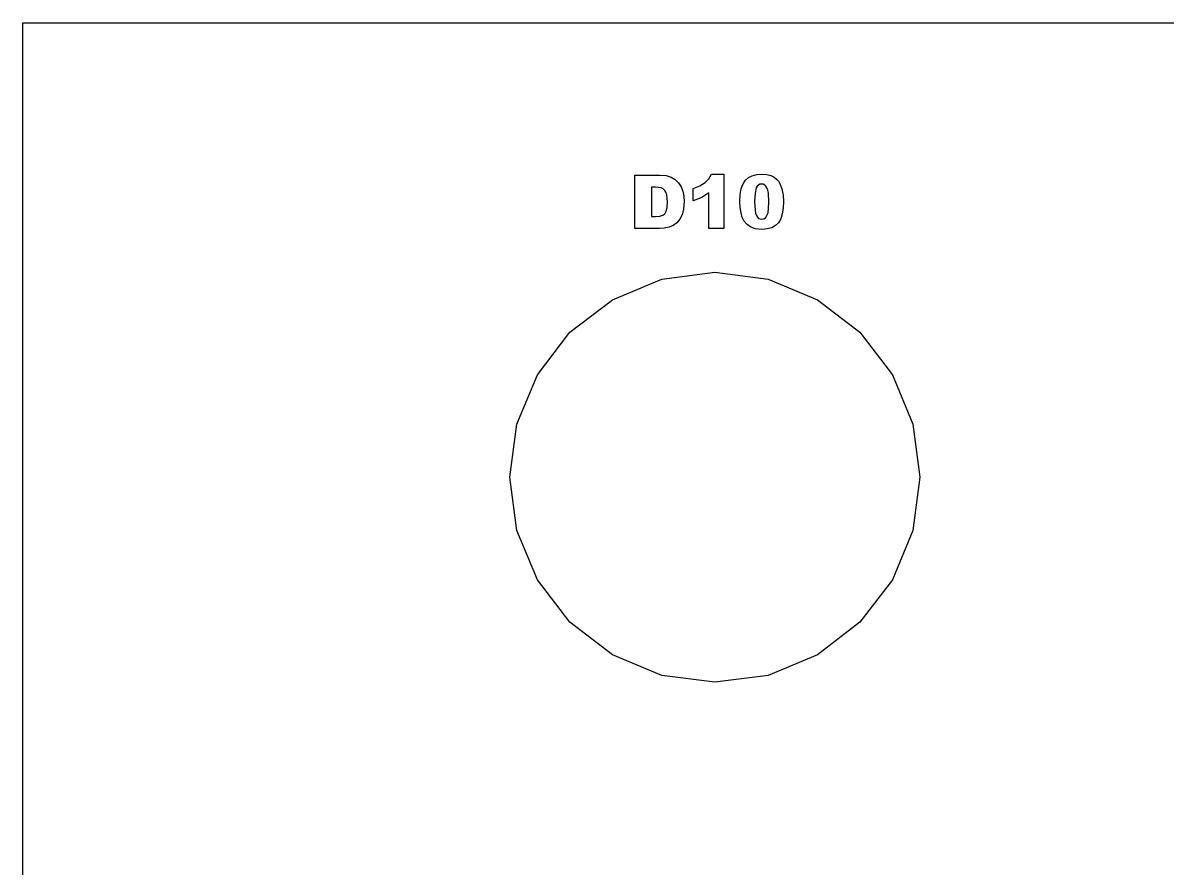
# Model space of a CAD drawing. Header units: metres. Extents: x 0 to 5.2, y 0 to 2.14.
# Drawn here: x 0 to 1.395, y 1.111 to 2.142 of the extents above; entities that cross this region are included whole.
import ezdxf

# ---------------------------------------------------------------- set-up
doc = ezdxf.new("R2010")
doc.units = ezdxf.units.M

msp = doc.modelspace()

# ---------------------------------------------------------------- linework, layer by layer
at = {"layer": 'D10#1'}
for p, q in [((0.7464, 1.9564, 0.0626), (0.7763, 1.9564, 0.0626)), ((0.7464, 1.8914, 0.0626), (0.7464, 1.9564, 0.0626)), ((0.7464, 1.9564, 0.0946), (0.7763, 1.9564, 0.0946)), ((0.7464, 1.8914, 0.0946), (0.7464, 1.9564, 0.0946)), ((0.7464, 1.9564, 0.0626), (0.7464, 1.9564, 0.0946)), ((0.7763, 1.9564, 0.0626), (0.7843, 1.9558, 0.0626)), ((0.7763, 1.9564, 0.0946), (0.7843, 1.9558, 0.0946)), ((0.7763, 1.9564, 0.0626), (0.7763, 1.9564, 0.0946)), ((0.7843, 1.9558, 0.0626), (0.7905, 1.954, 0.0626)), ((0.7843, 1.9558, 0.0946), (0.7905, 1.954, 0.0946)), ((0.7843, 1.9558, 0.0626), (0.7843, 1.9558, 0.0946)), ((0.7905, 1.954, 0.0626), (0.7955, 1.951, 0.0626)), ((0.7905, 1.954, 0.0946), (0.7955, 1.951, 0.0946)), ((0.7905, 1.954, 0.0626), (0.7905, 1.954, 0.0946)), ((0.8364, 1.9518, 0.0626), (0.8399, 1.9575, 0.0626)), ((0.8364, 1.9518, 0.0946), (0.8399, 1.9575, 0.0946)), ((0.8399, 1.9575, 0.0626), (0.8548, 1.9575, 0.0626)), ((0.8399, 1.9575, 0.0946), (0.8548, 1.9575, 0.0946)), ((0.8399, 1.9575, 0.0626), (0.8399, 1.9575, 0.0946)), ((0.8548, 1.9575, 0.0626), (0.8548, 1.8914, 0.0626)), ((0.8548, 1.9575, 0.0946), (0.8548, 1.8914, 0.0946)), ((0.8548, 1.9575, 0.0626), (0.8548, 1.9575, 0.0946)), ((0.8849, 1.9533, 0.0626), (0.8895, 1.9556, 0.0626)), ((0.8849, 1.9533, 0.0946), (0.8895, 1.9556, 0.0946)), ((0.8895, 1.9556, 0.0626), (0.8951, 1.957, 0.0626)), ((0.8895, 1.9556, 0.0946), (0.8951, 1.957, 0.0946)), ((0.8895, 1.9556, 0.0626), (0.8895, 1.9556, 0.0946)), ((0.8951, 1.957, 0.0626), (0.9014, 1.9575, 0.0626)), ((0.8951, 1.957, 0.0946), (0.9014, 1.9575, 0.0946)), ((0.8951, 1.957, 0.0626), (0.8951, 1.957, 0.0946)), ((0.9014, 1.9575, 0.0626), (0.9074, 1.9571, 0.0626)), ((0.9014, 1.9575, 0.0946), (0.9074, 1.9571, 0.0946)), ((0.9014, 1.9575, 0.0626), (0.9014, 1.9575, 0.0946)), ((0.9074, 1.9571, 0.0626), (0.9122, 1.9558, 0.0626)), ((0.9074, 1.9571, 0.0946), (0.9122, 1.9558, 0.0946)), ((0.9074, 1.9571, 0.0626), (0.9074, 1.9571, 0.0946)), ((0.9122, 1.9558, 0.0626), (0.916, 1.954, 0.0626)), ((0.9122, 1.9558, 0.0946), (0.916, 1.954, 0.0946)), ((0.9122, 1.9558, 0.0626), (0.9122, 1.9558, 0.0946)), ((0.916, 1.954, 0.0626), (0.9191, 1.9516, 0.0626)), ((0.916, 1.954, 0.0946), (0.9191, 1.9516, 0.0946)), ((0.916, 1.954, 0.0626), (0.916, 1.954, 0.0946)), ((0.7665, 1.9416, 0.0626), (0.7665, 1.9061, 0.0626)), ((0.7715, 1.9416, 0.0626), (0.7665, 1.9416, 0.0626)), ((0.7665, 1.9416, 0.0946), (0.7665, 1.9061, 0.0946)), ((0.7715, 1.9416, 0.0946), (0.7665, 1.9416, 0.0946)), ((0.7665, 1.9416, 0.0626), (0.7665, 1.9416, 0.0946)), ((0.7752, 1.9414, 0.0626), (0.7715, 1.9416, 0.0626)), ((0.7752, 1.9414, 0.0946), (0.7715, 1.9416, 0.0946)), ((0.7715, 1.9416, 0.0626), (0.7715, 1.9416, 0.0946)), ((0.7782, 1.9407, 0.0626), (0.7752, 1.9414, 0.0626)), ((0.7782, 1.9407, 0.0946), (0.7752, 1.9414, 0.0946)), ((0.7752, 1.9414, 0.0626), (0.7752, 1.9414, 0.0946)), ((0.7807, 1.9395, 0.0626), (0.7782, 1.9407, 0.0626)), ((0.7807, 1.9395, 0.0946), (0.7782, 1.9407, 0.0946)), ((0.7782, 1.9407, 0.0626), (0.7782, 1.9407, 0.0946)), ((0.7955, 1.951, 0.0626), (0.7995, 1.9471, 0.0626)), ((0.7955, 1.951, 0.0946), (0.7995, 1.9471, 0.0946)), ((0.7955, 1.951, 0.0626), (0.7955, 1.951, 0.0946)), ((0.7995, 1.9471, 0.0626), (0.8026, 1.9422, 0.0626)), ((0.7995, 1.9471, 0.0946), (0.8026, 1.9422, 0.0946)), ((0.7995, 1.9471, 0.0626), (0.7995, 1.9471, 0.0946)), ((0.8026, 1.9422, 0.0626), (0.8047, 1.9367, 0.0626)), ((0.8026, 1.9422, 0.0946), (0.8047, 1.9367, 0.0946)), ((0.8026, 1.9422, 0.0626), (0.8026, 1.9422, 0.0946)), ((0.8176, 1.94, 0.0626), (0.8257, 1.9433, 0.0626)), ((0.8176, 1.94, 0.0946), (0.8257, 1.9433, 0.0946)), ((0.8176, 1.9252, 0.0626), (0.8176, 1.94, 0.0626)), ((0.8176, 1.9252, 0.0946), (0.8176, 1.94, 0.0946)), ((0.8176, 1.94, 0.0626), (0.8176, 1.94, 0.0946)), ((0.8257, 1.9433, 0.0626), (0.8319, 1.9472, 0.0626)), ((0.8257, 1.9433, 0.0946), (0.8319, 1.9472, 0.0946)), ((0.8257, 1.9433, 0.0626), (0.8257, 1.9433, 0.0946)), ((0.8319, 1.9472, 0.0626), (0.8364, 1.9518, 0.0626)), ((0.8319, 1.9472, 0.0946), (0.8364, 1.9518, 0.0946)), ((0.8319, 1.9472, 0.0626), (0.8319, 1.9472, 0.0946)), ((0.8364, 1.9518, 0.0626), (0.8364, 1.9518, 0.0946)), ((0.8749, 1.9327, 0.0626), (0.8761, 1.9399, 0.0626)), ((0.8749, 1.9327, 0.0946), (0.8761, 1.9399, 0.0946)), ((0.8761, 1.9399, 0.0626), (0.8782, 1.9457, 0.0626)), ((0.8761, 1.9399, 0.0946), (0.8782, 1.9457, 0.0946)), ((0.8761, 1.9399, 0.0626), (0.8761, 1.9399, 0.0946)), ((0.8782, 1.9457, 0.0626), (0.8811, 1.9501, 0.0626)), ((0.8782, 1.9457, 0.0946), (0.8811, 1.9501, 0.0946)), ((0.8782, 1.9457, 0.0626), (0.8782, 1.9457, 0.0946)), ((0.8811, 1.9501, 0.0626), (0.8849, 1.9533, 0.0626)), ((0.8811, 1.9501, 0.0946), (0.8849, 1.9533, 0.0946)), ((0.8811, 1.9501, 0.0626), (0.8811, 1.9501, 0.0946)), ((0.8849, 1.9533, 0.0626), (0.8849, 1.9533, 0.0946)), ((0.8944, 1.9409, 0.0626), (0.8929, 1.9344, 0.0626)), ((0.8944, 1.9409, 0.0946), (0.8929, 1.9344, 0.0946)), ((0.8955, 1.9429, 0.0626), (0.8944, 1.9409, 0.0626)), ((0.8955, 1.9429, 0.0946), (0.8944, 1.9409, 0.0946)), ((0.8944, 1.9409, 0.0626), (0.8944, 1.9409, 0.0946)), ((0.897, 1.9443, 0.0626), (0.8955, 1.9429, 0.0626)), ((0.897, 1.9443, 0.0946), (0.8955, 1.9429, 0.0946)), ((0.8955, 1.9429, 0.0626), (0.8955, 1.9429, 0.0946)), ((0.8987, 1.9452, 0.0626), (0.897, 1.9443, 0.0626)), ((0.8987, 1.9452, 0.0946), (0.897, 1.9443, 0.0946)), ((0.897, 1.9443, 0.0626), (0.897, 1.9443, 0.0946)), ((0.9008, 1.9454, 0.0626), (0.8987, 1.9452, 0.0626)), ((0.9008, 1.9454, 0.0946), (0.8987, 1.9452, 0.0946)), ((0.8987, 1.9452, 0.0626), (0.8987, 1.9452, 0.0946)), ((0.9029, 1.9452, 0.0626), (0.9008, 1.9454, 0.0626)), ((0.9029, 1.9452, 0.0946), (0.9008, 1.9454, 0.0946)), ((0.9008, 1.9454, 0.0626), (0.9008, 1.9454, 0.0946)), ((0.9047, 1.9443, 0.0626), (0.9029, 1.9452, 0.0626)), ((0.9047, 1.9443, 0.0946), (0.9029, 1.9452, 0.0946)), ((0.9029, 1.9452, 0.0626), (0.9029, 1.9452, 0.0946)), ((0.9062, 1.9429, 0.0626), (0.9047, 1.9443, 0.0626)), ((0.9062, 1.9429, 0.0946), (0.9047, 1.9443, 0.0946)), ((0.9047, 1.9443, 0.0626), (0.9047, 1.9443, 0.0946)), ((0.9074, 1.941, 0.0626), (0.9062, 1.9429, 0.0626)), ((0.9074, 1.941, 0.0946), (0.9062, 1.9429, 0.0946)), ((0.9062, 1.9429, 0.0626), (0.9062, 1.9429, 0.0946)), ((0.9084, 1.9382, 0.0626), (0.9074, 1.941, 0.0626)), ((0.9084, 1.9382, 0.0946), (0.9074, 1.941, 0.0946)), ((0.9074, 1.941, 0.0626), (0.9074, 1.941, 0.0946)), ((0.9191, 1.9516, 0.0626), (0.9215, 1.949, 0.0626)), ((0.9191, 1.9516, 0.0946), (0.9215, 1.949, 0.0946)), ((0.9191, 1.9516, 0.0626), (0.9191, 1.9516, 0.0946)), ((0.9215, 1.949, 0.0626), (0.9233, 1.9462, 0.0626)), ((0.9215, 1.949, 0.0946), (0.9233, 1.9462, 0.0946)), ((0.9215, 1.949, 0.0626), (0.9215, 1.949, 0.0946)), ((0.9233, 1.9462, 0.0626), (0.9257, 1.9395, 0.0626)), ((0.9233, 1.9462, 0.0946), (0.9257, 1.9395, 0.0946)), ((0.9233, 1.9462, 0.0626), (0.9233, 1.9462, 0.0946)), ((0.7827, 1.9378, 0.0626), (0.7807, 1.9395, 0.0626)), ((0.7827, 1.9378, 0.0946), (0.7807, 1.9395, 0.0946)), ((0.7807, 1.9395, 0.0626), (0.7807, 1.9395, 0.0946)), ((0.7842, 1.9355, 0.0626), (0.7827, 1.9378, 0.0626)), ((0.7842, 1.9355, 0.0946), (0.7827, 1.9378, 0.0946)), ((0.7827, 1.9378, 0.0626), (0.7827, 1.9378, 0.0946)), ((0.7852, 1.9324, 0.0626), (0.7842, 1.9355, 0.0626)), ((0.7852, 1.9324, 0.0946), (0.7842, 1.9355, 0.0946)), ((0.7842, 1.9355, 0.0626), (0.7842, 1.9355, 0.0946)), ((0.7859, 1.9284, 0.0626), (0.7852, 1.9324, 0.0626)), ((0.7859, 1.9284, 0.0946), (0.7852, 1.9324, 0.0946)), ((0.7852, 1.9324, 0.0626), (0.7852, 1.9324, 0.0946)), ((0.7861, 1.9237, 0.0626), (0.7859, 1.9284, 0.0626)), ((0.7861, 1.9237, 0.0946), (0.7859, 1.9284, 0.0946)), ((0.7859, 1.9284, 0.0626), (0.7859, 1.9284, 0.0946)), ((0.8047, 1.9367, 0.0626), (0.8059, 1.9306, 0.0626)), ((0.8047, 1.9367, 0.0946), (0.8059, 1.9305, 0.0946)), ((0.8047, 1.9367, 0.0626), (0.8047, 1.9367, 0.0946)), ((0.8059, 1.9306, 0.0626), (0.8063, 1.9241, 0.0626)), ((0.8059, 1.9306, 0.0626), (0.8059, 1.9305, 0.0946)), ((0.8059, 1.9305, 0.0946), (0.8063, 1.9241, 0.0946)), ((0.828, 1.9292, 0.0626), (0.8176, 1.9252, 0.0626)), ((0.828, 1.9292, 0.0946), (0.8176, 1.9252, 0.0946)), ((0.8365, 1.9347, 0.0626), (0.828, 1.9292, 0.0626)), ((0.8365, 1.9347, 0.0946), (0.828, 1.9292, 0.0946)), ((0.828, 1.9292, 0.0626), (0.828, 1.9292, 0.0946)), ((0.8365, 1.8914, 0.0626), (0.8365, 1.9347, 0.0626)), ((0.8365, 1.8914, 0.0946), (0.8365, 1.9347, 0.0946)), ((0.8365, 1.9347, 0.0626), (0.8365, 1.9347, 0.0946)), ((0.8744, 1.9241, 0.0626), (0.8749, 1.9327, 0.0626)), ((0.8744, 1.9241, 0.0946), (0.8749, 1.9327, 0.0946)), ((0.8749, 1.9327, 0.0626), (0.8749, 1.9327, 0.0946)), ((0.8929, 1.9344, 0.0626), (0.8924, 1.9241, 0.0626)), ((0.8929, 1.9344, 0.0946), (0.8924, 1.9241, 0.0946)), ((0.8929, 1.9344, 0.0626), (0.8929, 1.9344, 0.0946)), ((0.9091, 1.9344, 0.0626), (0.9084, 1.9382, 0.0626)), ((0.9091, 1.9344, 0.0946), (0.9084, 1.9382, 0.0946)), ((0.9084, 1.9382, 0.0626), (0.9084, 1.9382, 0.0946)), ((0.9096, 1.9236, 0.0626), (0.9091, 1.9344, 0.0626)), ((0.9096, 1.9236, 0.0946), (0.9091, 1.9344, 0.0946)), ((0.9091, 1.9344, 0.0626), (0.9091, 1.9344, 0.0946)), ((0.9257, 1.9395, 0.0626), (0.9271, 1.9321, 0.0626)), ((0.9257, 1.9395, 0.0946), (0.9271, 1.9321, 0.0946)), ((0.9257, 1.9395, 0.0626), (0.9257, 1.9395, 0.0946)), ((0.9271, 1.9321, 0.0626), (0.9276, 1.9243, 0.0626)), ((0.9271, 1.9321, 0.0946), (0.9276, 1.9243, 0.0946)), ((0.9271, 1.9321, 0.0626), (0.9271, 1.9321, 0.0946)), ((0.7828, 1.9094, 0.0626), (0.7846, 1.9124, 0.0626)), ((0.7828, 1.9094, 0.0946), (0.7846, 1.9124, 0.0946)), ((0.7846, 1.9124, 0.0626), (0.7857, 1.917, 0.0626)), ((0.7846, 1.9124, 0.0946), (0.7857, 1.917, 0.0946)), ((0.7846, 1.9124, 0.0626), (0.7846, 1.9124, 0.0946)), ((0.7857, 1.917, 0.0626), (0.7861, 1.9237, 0.0626)), ((0.7857, 1.917, 0.0946), (0.7861, 1.9237, 0.0946)), ((0.7857, 1.917, 0.0626), (0.7857, 1.917, 0.0946)), ((0.7861, 1.9237, 0.0626), (0.7861, 1.9237, 0.0946)), ((0.8057, 1.9148, 0.0626), (0.8039, 1.9079, 0.0626)), ((0.8057, 1.9148, 0.0946), (0.8039, 1.9079, 0.0946)), ((0.8063, 1.9241, 0.0626), (0.8057, 1.9148, 0.0626)), ((0.8063, 1.9241, 0.0946), (0.8057, 1.9148, 0.0946)), ((0.8057, 1.9148, 0.0626), (0.8057, 1.9148, 0.0946)), ((0.8063, 1.9241, 0.0626), (0.8063, 1.9241, 0.0946)), ((0.8176, 1.9252, 0.0626), (0.8176, 1.9252, 0.0946)), ((0.8748, 1.9169, 0.0626), (0.8744, 1.9241, 0.0626)), ((0.8748, 1.9169, 0.0946), (0.8744, 1.9241, 0.0946)), ((0.8744, 1.9241, 0.0626), (0.8744, 1.9241, 0.0946)), ((0.8758, 1.9104, 0.0626), (0.8748, 1.9169, 0.0626)), ((0.8758, 1.9104, 0.0946), (0.8748, 1.9169, 0.0946)), ((0.8748, 1.9169, 0.0626), (0.8748, 1.9169, 0.0946)), ((0.8924, 1.9241, 0.0626), (0.8929, 1.9136, 0.0626)), ((0.8924, 1.9241, 0.0946), (0.8929, 1.9136, 0.0946)), ((0.8924, 1.9241, 0.0626), (0.8924, 1.9241, 0.0946)), ((0.8929, 1.9136, 0.0626), (0.8936, 1.9099, 0.0626)), ((0.8929, 1.9136, 0.0946), (0.8936, 1.9099, 0.0946)), ((0.8929, 1.9136, 0.0626), (0.8929, 1.9136, 0.0946)), ((0.9087, 1.9106, 0.0626), (0.9094, 1.9159, 0.0626)), ((0.9087, 1.9106, 0.0946), (0.9094, 1.9159, 0.0946)), ((0.9094, 1.9159, 0.0626), (0.9096, 1.9236, 0.0626)), ((0.9094, 1.9159, 0.0946), (0.9096, 1.9236, 0.0946)), ((0.9094, 1.9159, 0.0626), (0.9094, 1.9159, 0.0946)), ((0.9096, 1.9236, 0.0626), (0.9096, 1.9236, 0.0946)), ((0.9272, 1.9161, 0.0626), (0.9261, 1.909, 0.0626)), ((0.9272, 1.9161, 0.0946), (0.9261, 1.909, 0.0946)), ((0.9276, 1.9243, 0.0626), (0.9272, 1.9161, 0.0626)), ((0.9276, 1.9243, 0.0946), (0.9272, 1.9161, 0.0946)), ((0.9272, 1.9161, 0.0626), (0.9272, 1.9161, 0.0946)), ((0.9276, 1.9243, 0.0626), (0.9276, 1.9243, 0.0946)), ((0.7665, 1.9061, 0.0626), (0.7714, 1.9061, 0.0626)), ((0.7665, 1.9061, 0.0946), (0.7714, 1.9061, 0.0946)), ((0.7665, 1.9061, 0.0626), (0.7665, 1.9061, 0.0946)), ((0.7714, 1.9061, 0.0626), (0.7768, 1.9065, 0.0626)), ((0.7714, 1.9061, 0.0946), (0.7768, 1.9065, 0.0946)), ((0.7714, 1.9061, 0.0626), (0.7714, 1.9061, 0.0946)), ((0.7768, 1.9065, 0.0626), (0.7804, 1.9075, 0.0626)), ((0.7768, 1.9065, 0.0946), (0.7804, 1.9075, 0.0946)), ((0.7768, 1.9065, 0.0626), (0.7768, 1.9065, 0.0946)), ((0.7804, 1.9075, 0.0626), (0.7828, 1.9094, 0.0626)), ((0.7804, 1.9075, 0.0946), (0.7828, 1.9094, 0.0946)), ((0.7804, 1.9075, 0.0626), (0.7804, 1.9075, 0.0946)), ((0.7828, 1.9094, 0.0626), (0.7828, 1.9094, 0.0946)), ((0.7973, 1.8983, 0.0626), (0.7929, 1.8951, 0.0626)), ((0.7973, 1.8983, 0.0946), (0.7929, 1.8951, 0.0946)), ((0.801, 1.9026, 0.0626), (0.7973, 1.8983, 0.0626)), ((0.801, 1.9026, 0.0946), (0.7973, 1.8983, 0.0946)), ((0.7973, 1.8983, 0.0626), (0.7973, 1.8983, 0.0946)), ((0.8039, 1.9079, 0.0626), (0.801, 1.9026, 0.0626)), ((0.8039, 1.9079, 0.0946), (0.801, 1.9026, 0.0946)), ((0.801, 1.9026, 0.0626), (0.801, 1.9026, 0.0946)), ((0.8039, 1.9079, 0.0626), (0.8039, 1.9079, 0.0946)), ((0.8773, 1.9048, 0.0626), (0.8758, 1.9104, 0.0626)), ((0.8773, 1.9048, 0.0946), (0.8758, 1.9104, 0.0946)), ((0.8758, 1.9104, 0.0626), (0.8758, 1.9104, 0.0946)), ((0.8794, 1.9005, 0.0626), (0.8773, 1.9048, 0.0626)), ((0.8794, 1.9005, 0.0946), (0.8773, 1.9048, 0.0946)), ((0.8773, 1.9048, 0.0626), (0.8773, 1.9048, 0.0946)), ((0.8831, 1.8961, 0.0626), (0.8794, 1.9005, 0.0626)), ((0.8831, 1.8961, 0.0946), (0.8794, 1.9005, 0.0946)), ((0.8794, 1.9005, 0.0626), (0.8794, 1.9005, 0.0946)), ((0.8936, 1.9099, 0.0626), (0.8946, 1.9071, 0.0626)), ((0.8936, 1.9099, 0.0946), (0.8946, 1.9071, 0.0946)), ((0.8936, 1.9099, 0.0626), (0.8936, 1.9099, 0.0946)), ((0.8946, 1.9071, 0.0626), (0.8958, 1.9051, 0.0626)), ((0.8946, 1.9071, 0.0946), (0.8958, 1.9051, 0.0946)), ((0.8946, 1.9071, 0.0626), (0.8946, 1.9071, 0.0946)), ((0.8958, 1.9051, 0.0626), (0.8972, 1.9037, 0.0626)), ((0.8958, 1.9051, 0.0946), (0.8972, 1.9037, 0.0946)), ((0.8958, 1.9051, 0.0626), (0.8958, 1.9051, 0.0946)), ((0.8972, 1.9037, 0.0626), (0.899, 1.9029, 0.0626)), ((0.8972, 1.9037, 0.0946), (0.899, 1.9029, 0.0946)), ((0.8972, 1.9037, 0.0626), (0.8972, 1.9037, 0.0946)), ((0.899, 1.9029, 0.0626), (0.9009, 1.9026, 0.0626)), ((0.899, 1.9029, 0.0946), (0.9009, 1.9026, 0.0946)), ((0.899, 1.9029, 0.0626), (0.899, 1.9029, 0.0946)), ((0.9009, 1.9026, 0.0626), (0.9035, 1.9031, 0.0626)), ((0.9009, 1.9026, 0.0946), (0.9035, 1.9031, 0.0946)), ((0.9009, 1.9026, 0.0626), (0.9009, 1.9026, 0.0946)), ((0.9035, 1.9031, 0.0626), (0.9057, 1.9045, 0.0626)), ((0.9035, 1.9031, 0.0946), (0.9057, 1.9045, 0.0946)), ((0.9035, 1.9031, 0.0626), (0.9035, 1.9031, 0.0946)), ((0.9057, 1.9045, 0.0626), (0.9074, 1.907, 0.0626)), ((0.9057, 1.9045, 0.0946), (0.9074, 1.907, 0.0946)), ((0.9057, 1.9045, 0.0626), (0.9057, 1.9045, 0.0946)), ((0.9074, 1.907, 0.0626), (0.9087, 1.9106, 0.0626)), ((0.9074, 1.907, 0.0946), (0.9087, 1.9106, 0.0946)), ((0.9074, 1.907, 0.0626), (0.9074, 1.907, 0.0946)), ((0.9087, 1.9106, 0.0626), (0.9087, 1.9106, 0.0946)), ((0.9216, 1.8984, 0.0626), (0.918, 1.8949, 0.0626)), ((0.9216, 1.8984, 0.0946), (0.918, 1.8949, 0.0946)), ((0.9242, 1.9031, 0.0626), (0.9216, 1.8984, 0.0626)), ((0.9242, 1.9031, 0.0946), (0.9216, 1.8984, 0.0946)), ((0.9216, 1.8984, 0.0626), (0.9216, 1.8984, 0.0946)), ((0.9261, 1.909, 0.0626), (0.9242, 1.9031, 0.0626)), ((0.9261, 1.909, 0.0946), (0.9242, 1.9031, 0.0946)), ((0.9242, 1.9031, 0.0626), (0.9242, 1.9031, 0.0946)), ((0.9261, 1.909, 0.0626), (0.9261, 1.909, 0.0946)), ((0.7763, 1.8914, 0.0626), (0.7464, 1.8914, 0.0626)), ((0.7763, 1.8914, 0.0946), (0.7464, 1.8914, 0.0946)), ((0.7464, 1.8914, 0.0626), (0.7464, 1.8914, 0.0946)), ((0.782, 1.8918, 0.0626), (0.7763, 1.8914, 0.0626)), ((0.782, 1.8918, 0.0946), (0.7763, 1.8914, 0.0946)), ((0.7763, 1.8914, 0.0626), (0.7763, 1.8914, 0.0946)), ((0.7882, 1.8931, 0.0626), (0.782, 1.8918, 0.0626)), ((0.7882, 1.8931, 0.0946), (0.782, 1.8918, 0.0946)), ((0.782, 1.8918, 0.0626), (0.782, 1.8918, 0.0946)), ((0.7929, 1.8951, 0.0626), (0.7882, 1.8931, 0.0626)), ((0.7929, 1.8951, 0.0946), (0.7882, 1.8931, 0.0946)), ((0.7882, 1.8931, 0.0626), (0.7882, 1.8931, 0.0946)), ((0.7929, 1.8951, 0.0626), (0.7929, 1.8951, 0.0946)), ((0.8548, 1.8914, 0.0626), (0.8365, 1.8914, 0.0626)), ((0.8548, 1.8914, 0.0946), (0.8365, 1.8914, 0.0946)), ((0.8365, 1.8914, 0.0626), (0.8365, 1.8914, 0.0946)), ((0.8548, 1.8914, 0.0626), (0.8548, 1.8914, 0.0946)), ((0.8877, 1.8929, 0.0626), (0.8831, 1.8961, 0.0626)), ((0.8877, 1.8929, 0.0946), (0.8831, 1.8961, 0.0946)), ((0.8831, 1.8961, 0.0626), (0.8831, 1.8961, 0.0946)), ((0.8935, 1.8909, 0.0626), (0.8877, 1.8929, 0.0626)), ((0.8935, 1.8909, 0.0946), (0.8877, 1.8929, 0.0946)), ((0.8877, 1.8929, 0.0626), (0.8877, 1.8929, 0.0946)), ((0.901, 1.8902, 0.0626), (0.8935, 1.8909, 0.0626)), ((0.901, 1.8902, 0.0946), (0.8935, 1.8909, 0.0946)), ((0.8935, 1.8909, 0.0626), (0.8935, 1.8909, 0.0946)), ((0.9077, 1.8908, 0.0626), (0.901, 1.8902, 0.0626)), ((0.9077, 1.8908, 0.0946), (0.901, 1.8902, 0.0946)), ((0.901, 1.8902, 0.0626), (0.901, 1.8902, 0.0946)), ((0.9134, 1.8923, 0.0626), (0.9077, 1.8908, 0.0626)), ((0.9134, 1.8923, 0.0946), (0.9077, 1.8908, 0.0946)), ((0.9077, 1.8908, 0.0626), (0.9077, 1.8908, 0.0946)), ((0.918, 1.8949, 0.0626), (0.9134, 1.8923, 0.0626)), ((0.918, 1.8949, 0.0946), (0.9134, 1.8923, 0.0946)), ((0.9134, 1.8923, 0.0626), (0.9134, 1.8923, 0.0946)), ((0.918, 1.8949, 0.0626), (0.918, 1.8949, 0.0946))]:
    msp.add_line(p, q, dxfattribs=at)
at = {"layer": 'EXTRUDER_SIDE'}
for p, q in [((0, 2.142, 0.0626), (0, 2.142, 0.0001)), ((0, 2.142, 0.0626), (5.204, 2.142, 0.0626)), ((0, 0, 0.0625), (0, 2.142, 0.0626)), ((0, 2.142, 0.0001), (5.204, 2.142, 0.0001)), ((0, 0), (0, 2.142, 0.0001)), ((0.719, 1.8045, 0.0626), (0.7793, 1.8295, 0.0626)), ((0.719, 1.8045, 0.0001), (0.7793, 1.8295, 0.0001)), ((0.7793, 1.8295, 0.0626), (0.844, 1.838, 0.0626)), ((0.7793, 1.8295, 0.0001), (0.844, 1.838, 0.0001)), ((0.7793, 1.8295, 0.0626), (0.7793, 1.8295, 0.0001)), ((0.844, 1.838, 0.0626), (0.9087, 1.8295, 0.0626)), ((0.844, 1.838, 0.0626), (0.844, 1.838, 0.0001)), ((0.844, 1.838, 0.0001), (0.9087, 1.8295, 0.0001)), ((0.9087, 1.8295, 0.0626), (0.969, 1.8045, 0.0626)), ((0.9087, 1.8295, 0.0626), (0.9087, 1.8295, 0.0001)), ((0.9087, 1.8295, 0.0001), (0.969, 1.8045, 0.0001)), ((0.6672, 1.7648, 0.0626), (0.719, 1.8045, 0.0626)), ((0.6672, 1.7648, 0.0001), (0.719, 1.8045, 0.0001)), ((0.719, 1.8045, 0.0626), (0.719, 1.8045, 0.0001)), ((0.969, 1.8045, 0.0626), (1.0208, 1.7648, 0.0626)), ((0.969, 1.8045, 0.0626), (0.969, 1.8045, 0.0001)), ((0.969, 1.8045, 0.0001), (1.0208, 1.7648, 0.0001)), ((0.6275, 1.713, 0.0626), (0.6672, 1.7648, 0.0626)), ((0.6275, 1.713, 0.0001), (0.6672, 1.7648, 0.0001)), ((0.6672, 1.7648, 0.0626), (0.6672, 1.7648, 0.0001)), ((1.0208, 1.7648, 0.0626), (1.0605, 1.713, 0.0626)), ((1.0208, 1.7648, 0.0626), (1.0208, 1.7648, 0.0001)), ((1.0208, 1.7648, 0.0001), (1.0605, 1.713, 0.0001)), ((0.6025, 1.6527, 0.0626), (0.6275, 1.713, 0.0626)), ((0.6025, 1.6527, 0.0001), (0.6275, 1.713, 0.0001)), ((0.6275, 1.713, 0.0626), (0.6275, 1.713, 0.0001)), ((1.0605, 1.713, 0.0626), (1.0855, 1.6527, 0.0626)), ((1.0605, 1.713, 0.0626), (1.0605, 1.713, 0.0001)), ((1.0605, 1.713, 0.0001), (1.0855, 1.6527, 0.0001)), ((0.594, 1.588, 0.0626), (0.6025, 1.6527, 0.0626)), ((0.594, 1.588, 0.0001), (0.6025, 1.6527, 0.0001)), ((0.6025, 1.6527, 0.0626), (0.6025, 1.6527, 0.0001)), ((1.0855, 1.6527, 0.0626), (1.094, 1.588, 0.0626)), ((1.0855, 1.6527, 0.0626), (1.0855, 1.6527, 0.0001)), ((1.0855, 1.6527, 0.0001), (1.094, 1.588, 0.0001)), ((0.6025, 1.5233, 0.0626), (0.594, 1.588, 0.0626)), ((0.594, 1.588, 0.0626), (0.594, 1.588, 0.0001)), ((0.6025, 1.5233, 0.0001), (0.594, 1.588, 0.0001)), ((1.094, 1.588, 0.0626), (1.0855, 1.5233, 0.0626)), ((1.094, 1.588, 0.0001), (1.0855, 1.5233, 0.0001)), ((1.094, 1.588, 0.0626), (1.094, 1.588, 0.0001)), ((0.6275, 1.463, 0.0626), (0.6025, 1.5233, 0.0626)), ((0.6025, 1.5233, 0.0626), (0.6025, 1.5233, 0.0001)), ((0.6275, 1.463, 0.0001), (0.6025, 1.5233, 0.0001)), ((1.0855, 1.5233, 0.0626), (1.0605, 1.463, 0.0626)), ((1.0855, 1.5233, 0.0001), (1.0605, 1.463, 0.0001)), ((1.0855, 1.5233, 0.0626), (1.0855, 1.5233, 0.0001)), ((0.6672, 1.4112, 0.0626), (0.6275, 1.463, 0.0626)), ((0.6275, 1.463, 0.0626), (0.6275, 1.463, 0.0001)), ((0.6672, 1.4112, 0.0001), (0.6275, 1.463, 0.0001)), ((1.0605, 1.463, 0.0626), (1.0208, 1.4112, 0.0626)), ((1.0605, 1.463, 0.0001), (1.0208, 1.4112, 0.0001)), ((1.0605, 1.463, 0.0626), (1.0605, 1.463, 0.0001)), ((0.719, 1.3715, 0.0626), (0.6672, 1.4112, 0.0626)), ((0.6672, 1.4112, 0.0626), (0.6672, 1.4112, 0.0001)), ((0.719, 1.3715, 0.0001), (0.6672, 1.4112, 0.0001)), ((1.0208, 1.4112, 0.0626), (0.969, 1.3715, 0.0626)), ((1.0208, 1.4112, 0.0001), (0.969, 1.3715, 0.0001)), ((1.0208, 1.4112, 0.0626), (1.0208, 1.4112, 0.0001)), ((0.7793, 1.3465, 0.0626), (0.719, 1.3715, 0.0626)), ((0.719, 1.3715, 0.0626), (0.719, 1.3715, 0.0001)), ((0.7793, 1.3465, 0.0001), (0.719, 1.3715, 0.0001)), ((0.969, 1.3715, 0.0626), (0.9087, 1.3465, 0.0626)), ((0.969, 1.3715, 0.0001), (0.9087, 1.3465, 0.0001)), ((0.969, 1.3715, 0.0626), (0.969, 1.3715, 0.0001)), ((0.844, 1.338, 0.0626), (0.7793, 1.3465, 0.0626)), ((0.7793, 1.3465, 0.0626), (0.7793, 1.3465, 0.0001)), ((0.844, 1.338, 0.0001), (0.7793, 1.3465, 0.0001)), ((0.9087, 1.3465, 0.0626), (0.844, 1.338, 0.0626)), ((0.9087, 1.3465, 0.0001), (0.844, 1.338, 0.0001)), ((0.9087, 1.3465, 0.0626), (0.9087, 1.3465, 0.0001)), ((0.844, 1.338, 0.0626), (0.844, 1.338, 0.0001))]:
    msp.add_line(p, q, dxfattribs=at)

doc.saveas('drawing.dxf')
